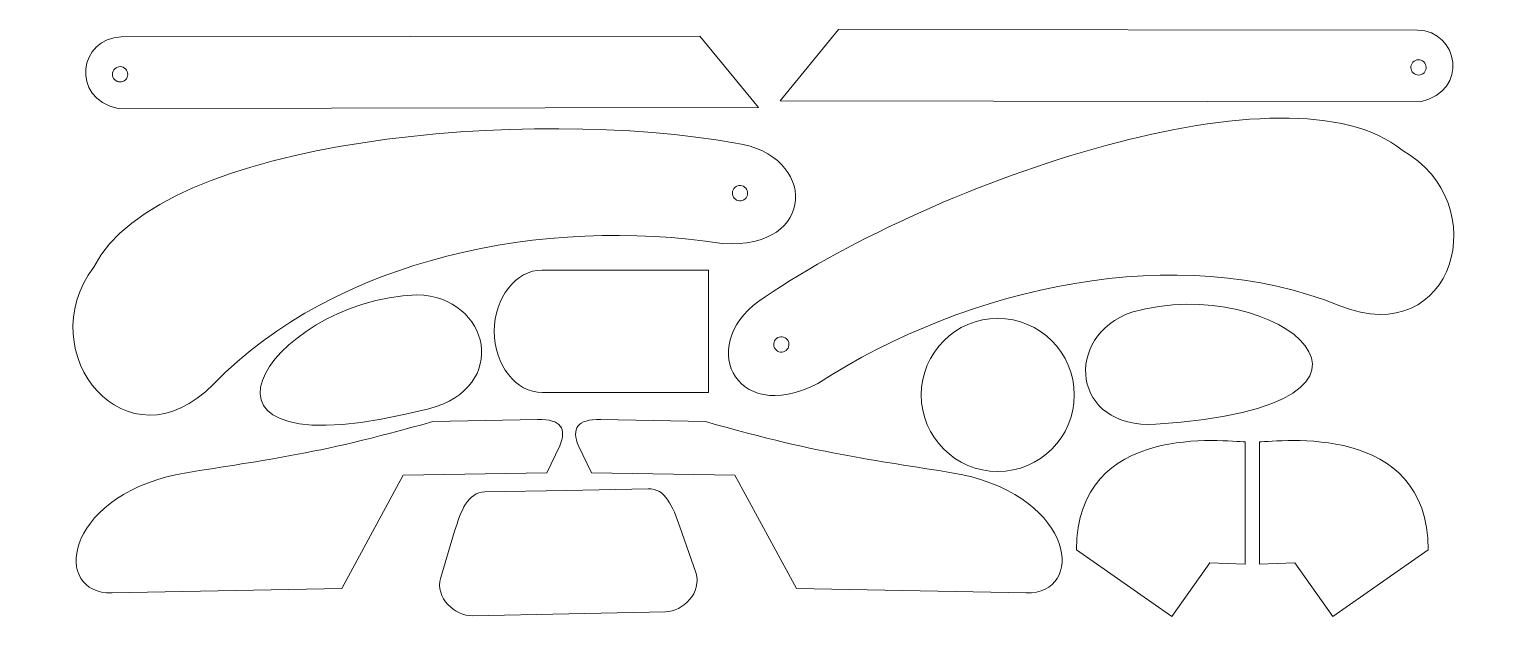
# Model space of a CAD drawing. Header units: millimetres. Extents: x -2556 to -1118, y 789 to 1364.
import ezdxf

# ---------------------------------------------------------------- set-up
doc = ezdxf.new("R2010")
doc.units = ezdxf.units.MM
doc.header["$MEASUREMENT"] = 0
doc.layers.add('layer 1', color=7, linetype='Continuous')

msp = doc.modelspace()

# ---------------------------------------------------------------- linework, layer by layer
at = {"layer": 'layer 1', "color": 7, "lineweight": 5}
msp.add_ellipse((-1606.0808, 1005.997), major_axis=(0, 75), ratio=1, dxfattribs=at)
for points, knots in [([(-2465.5749, 1356.6472), (-2465.5749, 1356.6472), (-1898.0431, 1357.4109), (-1898.0431, 1357.4109), (-1898.0431, 1357.4109), (-1898.0431, 1357.4109), (-1840.7475, 1287.4894), (-1840.7475, 1287.4894), (-1840.7475, 1287.4894), (-1840.7475, 1287.4894), (-2468.3809, 1286.533), (-2468.3809, 1286.533), (-2468.3809, 1286.533), (-2516.5811, 1296.7585), (-2505.8907, 1356.0628), (-2465.5749, 1356.6472)], [0, 0, 0, 0, 0.25, 0.25, 0.25, 0.25, 0.5, 0.5, 0.5, 0.5, 0.75, 0.75, 0.75, 0.75, 1, 1, 1, 1]), ([(-1194.5463, 1363.3742), (-1194.5463, 1363.3742), (-1762.0783, 1364.1382), (-1762.0783, 1364.1382), (-1762.0783, 1364.1382), (-1762.0783, 1364.1382), (-1819.3738, 1294.2165), (-1819.3738, 1294.2165), (-1819.3738, 1294.2165), (-1819.3738, 1294.2165), (-1191.7406, 1293.2604), (-1191.7406, 1293.2604), (-1191.7406, 1293.2604), (-1143.5405, 1303.4855), (-1154.2307, 1362.7903), (-1194.5463, 1363.3742)], [0, 0, 0, 0, 0.25, 0.25, 0.25, 0.25, 0.5, 0.5, 0.5, 0.5, 0.75, 0.75, 0.75, 0.75, 1, 1, 1, 1]), ([(-2462.2187, 1326.2448), (-2458.8228, 1323.8743), (-2457.9906, 1319.198), (-2460.361, 1315.8017), (-2460.361, 1315.8017), (-2462.7315, 1312.4054), (-2467.4074, 1311.5742), (-2470.8036, 1313.9443), (-2470.8036, 1313.9443), (-2474.1997, 1316.3145), (-2475.0315, 1320.9908), (-2472.6611, 1324.3867), (-2472.6611, 1324.3867), (-2470.2907, 1327.7829), (-2465.6149, 1328.615), (-2462.2187, 1326.2448)], [0, 0, 0, 0, 0.25, 0.25, 0.25, 0.25, 0.5, 0.5, 0.5, 0.5, 0.75, 0.75, 0.75, 0.75, 1, 1, 1, 1]), ([(-1270.6207, 1093.3452), (-1430.3173, 1157.4832), (-1633.6243, 1113.095), (-1782.429, 1017.2591), (-1782.429, 1017.2591), (-1866.1753, 973.8193), (-1902.8006, 1059.8449), (-1834.2221, 1101.9232), (-1834.2221, 1101.9232), (-1666.7819, 1215.9259), (-1319.1513, 1335.7153), (-1209.6116, 1245.6115), (-1209.6116, 1245.6115), (-1117.9408, 1194.5922), (-1158.2432, 1048.2117), (-1270.6207, 1093.3452)], [0, 0, 0, 0, 0.25, 0.25, 0.25, 0.25, 0.5, 0.5, 0.5, 0.5, 0.75, 0.75, 0.75, 0.75, 1, 1, 1, 1]), ([(-1197.9027, 1332.9717), (-1201.2987, 1330.6015), (-1202.1307, 1325.9251), (-1199.7604, 1322.5291), (-1199.7604, 1322.5291), (-1197.3901, 1319.133), (-1192.7138, 1318.3011), (-1189.3177, 1320.6713), (-1189.3177, 1320.6713), (-1185.9217, 1323.0416), (-1185.0898, 1327.7179), (-1187.46, 1331.114), (-1187.46, 1331.114), (-1189.8303, 1334.5101), (-1194.5066, 1335.342), (-1197.9027, 1332.9717)], [0, 0, 0, 0, 0.25, 0.25, 0.25, 0.25, 0.5, 0.5, 0.5, 0.5, 0.75, 0.75, 0.75, 0.75, 1, 1, 1, 1]), ([(-2374.9459, 1016.6486), (-2254.8606, 1139.9215), (-2050.9803, 1181.5967), (-1876.1227, 1154.1703), (-1876.1227, 1154.1703), (-1781.9613, 1148.3332), (-1783.2781, 1241.8216), (-1863.0181, 1252.5512), (-1863.0181, 1252.5512), (-2062.2684, 1289.05), (-2428.6398, 1257.9274), (-2492.351, 1131.2052), (-2492.351, 1131.2052), (-2555.5369, 1047.4553), (-2459.4492, 929.9022), (-2374.9459, 1016.6486)], [0, 0, 0, 0, 0.25, 0.25, 0.25, 0.25, 0.5, 0.5, 0.5, 0.5, 0.75, 0.75, 0.75, 0.75, 1, 1, 1, 1]), ([(-1859.2291, 1196.1311), (-1855.0947, 1195.8898), (-1851.5462, 1199.0471), (-1851.305, 1203.1815), (-1851.305, 1203.1815), (-1851.0637, 1207.3159), (-1854.2209, 1210.8644), (-1858.3554, 1211.1056), (-1858.3554, 1211.1056), (-1862.4898, 1211.3468), (-1866.0383, 1208.1896), (-1866.2795, 1204.0552), (-1866.2795, 1204.0552), (-1866.5207, 1199.9208), (-1863.3635, 1196.3723), (-1859.2291, 1196.1311)], [0, 0, 0, 0, 0.25, 0.25, 0.25, 0.25, 0.5, 0.5, 0.5, 0.5, 0.75, 0.75, 0.75, 0.75, 1, 1, 1, 1]), ([(-2099.7445, 1068.3442), (-2099.7445, 1068.3442), (-2099.7445, 1068.3442), (-2099.7445, 1068.3442), (-2099.7445, 1068.3442), (-2099.7445, 1101.3443), (-2078.5302, 1128.3442), (-2052.6016, 1128.3442), (-2052.6016, 1128.3442), (-2052.6016, 1128.3442), (-1889.7445, 1128.3442), (-1889.7445, 1128.3442), (-1889.7445, 1128.3442), (-1889.7445, 1128.3442), (-1889.7445, 1008.3442), (-1889.7445, 1008.3442), (-1889.7445, 1008.3442), (-1889.7445, 1008.3442), (-2052.6016, 1008.3442), (-2052.6016, 1008.3442), (-2052.6016, 1008.3442), (-2078.5303, 1008.3442), (-2099.7445, 1035.3441), (-2099.7445, 1068.3442)], [0, 0, 0, 0, 0.166666667, 0.166666667, 0.166666667, 0.166666667, 0.333333333, 0.333333333, 0.333333333, 0.333333333, 0.5, 0.5, 0.5, 0.5, 0.666666667, 0.666666667, 0.666666667, 0.666666667, 0.833333333, 0.833333333, 0.833333333, 0.833333333, 1, 1, 1, 1]), ([(-1451.1467, 977.3599), (-1171.6548, 995.1951), (-1332.0946, 1127.5206), (-1474.7214, 1087.1173), (-1474.7214, 1087.1173), (-1542.4498, 1063.2853), (-1533.8575, 972.0819), (-1451.1467, 977.3599)], [0, 0, 0, 0, 0.5, 0.5, 0.5, 0.5, 1, 1, 1, 1]), ([(-2163.9892, 992.444), (-2435.3092, 923.023), (-2323.6227, 1098.4571), (-2175.4916, 1104.1138), (-2175.4916, 1104.1138), (-2103.7135, 1102.3816), (-2083.6967, 1012.988), (-2163.9892, 992.444)], [0, 0, 0, 0, 0.5, 0.5, 0.5, 0.5, 1, 1, 1, 1]), ([(-1814.857, 1048.7953), (-1818.5402, 1046.9017), (-1823.0627, 1048.353), (-1824.9563, 1052.0362), (-1824.9563, 1052.0362), (-1826.8499, 1055.7194), (-1825.3986, 1060.2419), (-1821.7154, 1062.1355), (-1821.7154, 1062.1355), (-1818.0322, 1064.0291), (-1813.5096, 1062.5778), (-1811.616, 1058.8946), (-1811.616, 1058.8946), (-1809.7225, 1055.2114), (-1811.1738, 1050.6888), (-1814.857, 1048.7953)], [0, 0, 0, 0, 0.25, 0.25, 0.25, 0.25, 0.5, 0.5, 0.5, 0.5, 0.75, 0.75, 0.75, 0.75, 1, 1, 1, 1]), ([(-2249.2731, 816.4351), (-2249.2731, 816.4351), (-2188.9275, 927.4846), (-2188.9275, 927.4846), (-2188.9275, 927.4846), (-2188.9275, 927.4846), (-2048.319, 929.7405), (-2048.319, 929.7405), (-2048.319, 929.7405), (-2048.319, 929.7405), (-2035.5115, 956.0677), (-2035.5115, 956.0677), (-2035.5115, 956.0677), (-2028.5229, 972.8085), (-2033.8702, 982.4717), (-2057.2537, 981.7944), (-2057.2537, 981.7944), (-2057.2537, 981.7944), (-2160.0327, 979.9132), (-2160.0327, 979.9132), (-2160.0327, 979.9132), (-2277.788, 946.1472), (-2330.2286, 941.8956), (-2410.7476, 928.1391), (-2410.7476, 928.1391), (-2523.0848, 904.0432), (-2532.8595, 810.7926), (-2474.4788, 811.9546), (-2474.4788, 811.9546), (-2474.4788, 811.9546), (-2249.2731, 816.4351), (-2249.2731, 816.4351)], [0, 0, 0, 0, 0.125, 0.125, 0.125, 0.125, 0.25, 0.25, 0.25, 0.25, 0.375, 0.375, 0.375, 0.375, 0.5, 0.5, 0.5, 0.5, 0.625, 0.625, 0.625, 0.625, 0.75, 0.75, 0.75, 0.75, 0.875, 0.875, 0.875, 0.875, 1, 1, 1, 1]), ([(-1803.3645, 816.4351), (-1803.3645, 816.4351), (-1863.7101, 927.4846), (-1863.7101, 927.4846), (-1863.7101, 927.4846), (-1863.7101, 927.4846), (-2004.3186, 929.7405), (-2004.3186, 929.7405), (-2004.3186, 929.7405), (-2004.3186, 929.7405), (-2017.1261, 956.0677), (-2017.1261, 956.0677), (-2017.1261, 956.0677), (-2024.1147, 972.8085), (-2018.7674, 982.4717), (-1995.3839, 981.7944), (-1995.3839, 981.7944), (-1995.3839, 981.7944), (-1892.6049, 979.9132), (-1892.6049, 979.9132), (-1892.6049, 979.9132), (-1774.8496, 946.1472), (-1722.409, 941.8956), (-1641.89, 928.1391), (-1641.89, 928.1391), (-1529.5528, 904.0432), (-1519.7781, 810.7926), (-1578.1588, 811.9546), (-1578.1588, 811.9546), (-1578.1588, 811.9546), (-1803.3645, 816.4351), (-1803.3645, 816.4351)], [0, 0, 0, 0, 0.125, 0.125, 0.125, 0.125, 0.25, 0.25, 0.25, 0.25, 0.375, 0.375, 0.375, 0.375, 0.5, 0.5, 0.5, 0.5, 0.625, 0.625, 0.625, 0.625, 0.75, 0.75, 0.75, 0.75, 0.875, 0.875, 0.875, 0.875, 1, 1, 1, 1]), ([(-1363.4872, 960.0708), (-1381.9038, 960.2022), (-1528.8609, 980.2311), (-1528.8609, 854.1068), (-1528.8609, 854.1068), (-1528.8609, 854.1068), (-1435.519, 788.7481), (-1435.519, 788.7481), (-1435.519, 788.7481), (-1435.519, 788.7481), (-1398.2519, 841.6122), (-1398.2519, 841.6122), (-1398.2519, 841.6122), (-1398.2519, 841.6122), (-1363.4872, 840.0708), (-1363.4872, 840.0708), (-1363.4872, 840.0708), (-1363.4872, 840.0708), (-1363.4872, 960.0708), (-1363.4872, 960.0708)], [0, 0, 0, 0, 0.2, 0.2, 0.2, 0.2, 0.4, 0.4, 0.4, 0.4, 0.6, 0.6, 0.6, 0.6, 0.8, 0.8, 0.8, 0.8, 1, 1, 1, 1]), ([(-1349.4621, 960.0708), (-1331.0455, 960.2022), (-1184.0884, 980.2311), (-1184.0884, 854.1068), (-1184.0884, 854.1068), (-1184.0884, 854.1068), (-1277.4303, 788.7481), (-1277.4303, 788.7481), (-1277.4303, 788.7481), (-1277.4303, 788.7481), (-1314.6974, 841.6122), (-1314.6974, 841.6122), (-1314.6974, 841.6122), (-1314.6974, 841.6122), (-1349.4621, 840.0708), (-1349.4621, 840.0708), (-1349.4621, 840.0708), (-1349.4621, 840.0708), (-1349.4621, 960.0708), (-1349.4621, 960.0708)], [0, 0, 0, 0, 0.2, 0.2, 0.2, 0.2, 0.4, 0.4, 0.4, 0.4, 0.6, 0.6, 0.6, 0.6, 0.8, 0.8, 0.8, 0.8, 1, 1, 1, 1]), ([(-2028.8926, 912.5039), (-2028.8926, 912.5039), (-2108.9897, 910.8923), (-2108.9897, 910.8923), (-2108.9897, 910.8923), (-2125.665, 910.5568), (-2132.5267, 892.3295), (-2138.5451, 872.3482), (-2138.5451, 872.3482), (-2138.5451, 872.3482), (-2152.2201, 826.9474), (-2152.2201, 826.9474), (-2152.2201, 826.9474), (-2158.2386, 806.9661), (-2137.8134, 789.2879), (-2121.1382, 789.6234), (-2121.1382, 789.6234), (-2121.1382, 789.6234), (-2026.4586, 791.5284), (-2026.4586, 791.5284), (-2026.4586, 791.5284), (-2026.4586, 791.5284), (-1931.7789, 793.4334), (-1931.7789, 793.4334), (-1931.7789, 793.4334), (-1915.1037, 793.7689), (-1895.4062, 812.2543), (-1902.2235, 831.9774), (-1902.2235, 831.9774), (-1902.2235, 831.9774), (-1917.7136, 876.7914), (-1917.7136, 876.7914), (-1917.7136, 876.7914), (-1924.531, 896.5144), (-1932.1202, 914.451), (-1948.7955, 914.1155), (-1948.7955, 914.1155), (-1948.7955, 914.1155), (-2028.8926, 912.5039), (-2028.8926, 912.5039)], [0, 0, 0, 0, 0.1, 0.1, 0.1, 0.1, 0.2, 0.2, 0.2, 0.2, 0.3, 0.3, 0.3, 0.3, 0.4, 0.4, 0.4, 0.4, 0.5, 0.5, 0.5, 0.5, 0.6, 0.6, 0.6, 0.6, 0.7, 0.7, 0.7, 0.7, 0.8, 0.8, 0.8, 0.8, 0.9, 0.9, 0.9, 0.9, 1, 1, 1, 1])]:
    msp.add_open_spline(points, degree=3, knots=knots, dxfattribs=at)

doc.saveas('drawing.dxf')
